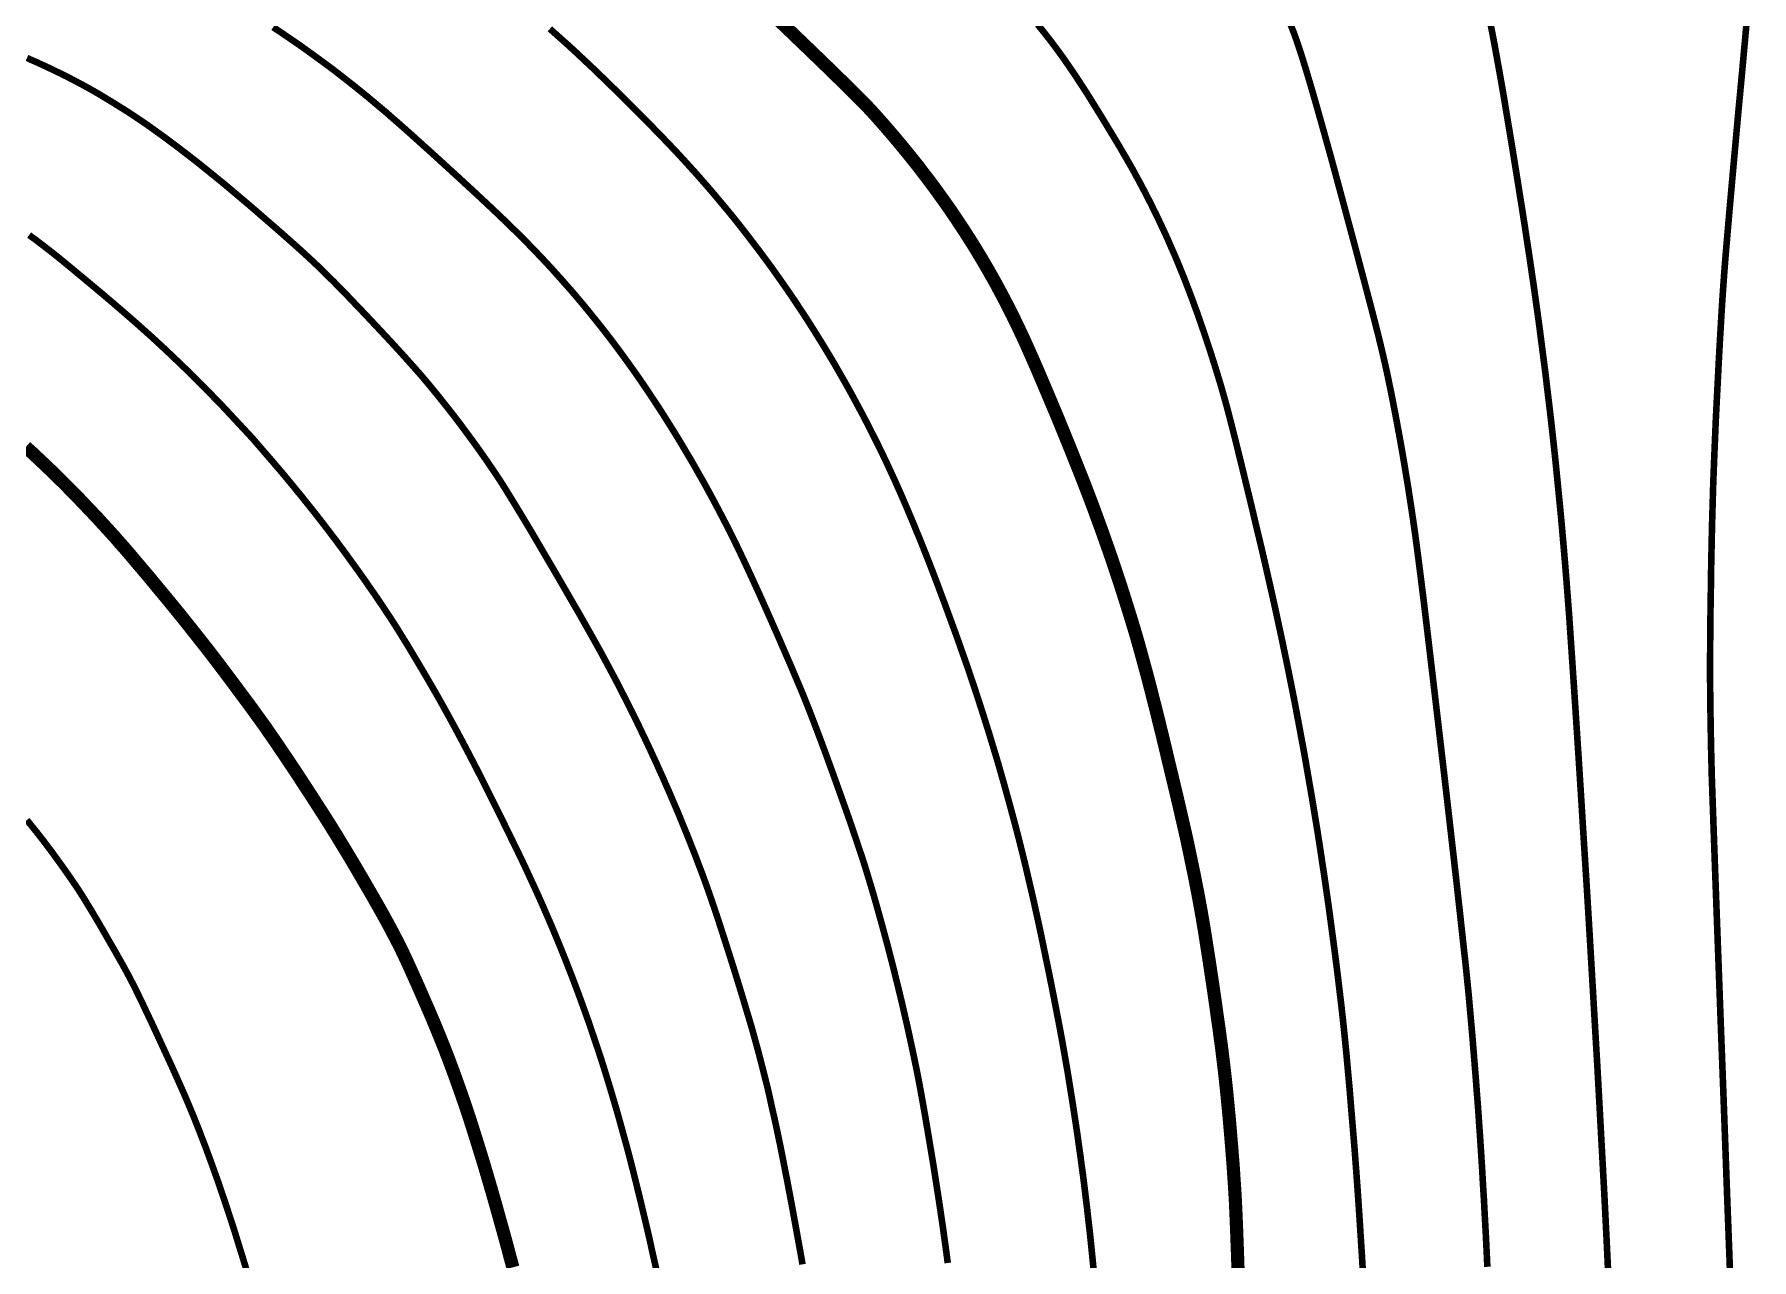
# Model space of a CAD drawing. Extents: x 36524600 to 36525730, y 2746759 to 2747713.
# Drawn here: x 36525165.9 to 36525185.44, y 2747555.33 to 2747569.28 of the extents above; entities that cross this region are included whole.
import ezdxf

# ---------------------------------------------------------------- set-up
doc = ezdxf.new("R2010")
doc.units = 0
doc.header["$LTSCALE"] = 1000
doc.header["$MEASUREMENT"] = 0
doc.layers.add('DGX', color=251, linetype='Continuous')

# ---------------------------------------------------------------- blocks, each defined once
blk = doc.blocks.new('dxt')
at = {"layer": 'DGX', "color": 253, "linetype": 'Continuous', "flags": 128}
for points, const_width in [([(36525185.399, 2747569.645), (36525185.365, 2747569.257), (36525185.326, 2747568.829), (36525185.286, 2747568.403), (36525185.251, 2747568.018), (36525185.22, 2747567.674), (36525185.193, 2747567.371), (36525185.17, 2747567.108), (36525185.151, 2747566.887), (36525185.136, 2747566.706), (36525185.125, 2747566.567), (36525185.116, 2747566.44), (36525185.106, 2747566.298), (36525185.096, 2747566.142), (36525185.086, 2747565.97), (36525185.075, 2747565.784), (36525185.064, 2747565.582), (36525185.053, 2747565.366), (36525185.041, 2747565.135), (36525185.029, 2747564.896), (36525185.019, 2747564.657), (36525185.009, 2747564.418), (36525185, 2747564.179), (36525184.993, 2747563.94), (36525184.986, 2747563.701), (36525184.981, 2747563.462), (36525184.976, 2747563.223), (36525184.973, 2747562.992), (36525184.969, 2747562.775), (36525184.967, 2747562.573), (36525184.965, 2747562.387), (36525184.964, 2747562.215), (36525184.964, 2747562.058), (36525184.964, 2747561.916), (36525184.965, 2747561.789), (36525184.966, 2747561.669), (36525184.968, 2747561.55), (36525184.97, 2747561.43), (36525184.972, 2747561.311), (36525184.974, 2747561.191), (36525184.977, 2747561.072), (36525184.98, 2747560.952), (36525184.983, 2747560.833), (36525184.99, 2747560.63), (36525185.003, 2747560.26), (36525185.022, 2747559.724), (36525185.048, 2747559.021), (36525185.08, 2747558.152), (36525185.119, 2747557.115), (36525185.163, 2747555.912), (36525185.215, 2747554.543)], 0.075), ([(36525182.464, 2747569.406), (36525182.496, 2747569.243), (36525182.527, 2747569.076), (36525182.558, 2747568.905), (36525182.589, 2747568.73), (36525182.62, 2747568.551), (36525182.65, 2747568.368), (36525182.681, 2747568.184), (36525182.711, 2747568.002), (36525182.74, 2747567.822), (36525182.769, 2747567.643), (36525182.797, 2747567.467), (36525182.825, 2747567.292), (36525182.852, 2747567.119), (36525182.878, 2747566.948), (36525182.904, 2747566.778), (36525182.929, 2747566.608), (36525182.954, 2747566.438), (36525182.978, 2747566.268), (36525183.002, 2747566.098), (36525183.025, 2747565.927), (36525183.047, 2747565.757), (36525183.069, 2747565.587), (36525183.091, 2747565.416), (36525183.111, 2747565.245), (36525183.132, 2747565.075), (36525183.152, 2747564.904), (36525183.171, 2747564.733), (36525183.19, 2747564.562), (36525183.208, 2747564.391), (36525183.225, 2747564.22), (36525183.242, 2747564.049), (36525183.259, 2747563.878), (36525183.275, 2747563.707), (36525183.29, 2747563.536), (36525183.305, 2747563.364), (36525183.319, 2747563.193), (36525183.333, 2747563.022), (36525183.346, 2747562.85), (36525183.361, 2747562.657), (36525183.377, 2747562.42), (36525183.396, 2747562.138), (36525183.418, 2747561.813), (36525183.442, 2747561.444), (36525183.469, 2747561.031), (36525183.498, 2747560.574), (36525183.529, 2747560.073), (36525183.562, 2747559.553), (36525183.593, 2747559.04), (36525183.623, 2747558.532), (36525183.652, 2747558.031), (36525183.681, 2747557.536), (36525183.708, 2747557.046), (36525183.734, 2747556.564), (36525183.76, 2747556.087), (36525183.784, 2747555.61), (36525183.807, 2747555.125)], 0.075), ([(36525180.193, 2747569.385), (36525180.228, 2747569.296), (36525180.266, 2747569.19), (36525180.312, 2747569.052), (36525180.365, 2747568.881), (36525180.426, 2747568.677), (36525180.494, 2747568.44), (36525180.57, 2747568.17), (36525180.654, 2747567.868), (36525180.745, 2747567.532), (36525180.835, 2747567.196), (36525180.917, 2747566.892), (36525180.989, 2747566.619), (36525181.053, 2747566.378), (36525181.108, 2747566.169), (36525181.154, 2747565.991), (36525181.191, 2747565.845), (36525181.219, 2747565.73), (36525181.243, 2747565.628), (36525181.268, 2747565.52), (36525181.293, 2747565.405), (36525181.318, 2747565.284), (36525181.344, 2747565.157), (36525181.37, 2747565.023), (36525181.397, 2747564.883), (36525181.424, 2747564.736), (36525181.451, 2747564.587), (36525181.477, 2747564.437), (36525181.502, 2747564.286), (36525181.527, 2747564.136), (36525181.55, 2747563.986), (36525181.573, 2747563.835), (36525181.595, 2747563.684), (36525181.616, 2747563.534), (36525181.639, 2747563.36), (36525181.667, 2747563.142), (36525181.7, 2747562.879), (36525181.737, 2747562.571), (36525181.779, 2747562.217), (36525181.826, 2747561.819), (36525181.878, 2747561.376), (36525181.935, 2747560.889), (36525181.991, 2747560.402), (36525182.041, 2747559.965), (36525182.085, 2747559.575), (36525182.123, 2747559.234), (36525182.155, 2747558.941), (36525182.182, 2747558.697), (36525182.202, 2747558.501), (36525182.217, 2747558.353), (36525182.228, 2747558.229), (36525182.239, 2747558.106), (36525182.25, 2747557.982), (36525182.261, 2747557.859), (36525182.271, 2747557.735), (36525182.281, 2747557.611), (36525182.291, 2747557.487), (36525182.301, 2747557.364), (36525182.31, 2747557.24), (36525182.32, 2747557.116), (36525182.329, 2747556.992), (36525182.337, 2747556.869), (36525182.346, 2747556.745), (36525182.354, 2747556.621), (36525182.362, 2747556.497), (36525182.37, 2747556.373), (36525182.377, 2747556.249), (36525182.384, 2747556.125), (36525182.392, 2747556.001), (36525182.398, 2747555.878), (36525182.405, 2747555.754), (36525182.412, 2747555.63), (36525182.418, 2747555.506), (36525182.424, 2747555.382), (36525182.43, 2747555.25)], 0.075), ([(36525177.315, 2747569.388), (36525177.385, 2747569.302), (36525177.454, 2747569.214), (36525177.523, 2747569.122), (36525177.593, 2747569.026), (36525177.663, 2747568.926), (36525177.733, 2747568.823), (36525177.804, 2747568.715), (36525177.876, 2747568.604), (36525177.947, 2747568.49), (36525178.017, 2747568.377), (36525178.081, 2747568.272), (36525178.139, 2747568.176), (36525178.193, 2747568.087), (36525178.241, 2747568.007), (36525178.283, 2747567.935), (36525178.321, 2747567.87), (36525178.353, 2747567.814), (36525178.383, 2747567.762), (36525178.412, 2747567.71), (36525178.44, 2747567.657), (36525178.469, 2747567.605), (36525178.497, 2747567.552), (36525178.525, 2747567.499), (36525178.552, 2747567.446), (36525178.58, 2747567.392), (36525178.607, 2747567.339), (36525178.633, 2747567.285), (36525178.66, 2747567.232), (36525178.686, 2747567.178), (36525178.711, 2747567.124), (36525178.737, 2747567.069), (36525178.762, 2747567.015), (36525178.787, 2747566.961), (36525178.811, 2747566.906), (36525178.835, 2747566.851), (36525178.859, 2747566.796), (36525178.883, 2747566.741), (36525178.906, 2747566.686), (36525178.929, 2747566.631), (36525178.951, 2747566.575), (36525178.974, 2747566.52), (36525178.996, 2747566.464), (36525179.017, 2747566.408), (36525179.039, 2747566.352), (36525179.06, 2747566.296), (36525179.081, 2747566.24), (36525179.101, 2747566.184), (36525179.122, 2747566.128), (36525179.142, 2747566.071), (36525179.162, 2747566.014), (36525179.181, 2747565.958), (36525179.201, 2747565.901), (36525179.22, 2747565.844), (36525179.239, 2747565.787), (36525179.258, 2747565.73), (36525179.277, 2747565.673), (36525179.295, 2747565.616), (36525179.313, 2747565.559), (36525179.331, 2747565.502), (36525179.349, 2747565.445), (36525179.366, 2747565.387), (36525179.384, 2747565.33), (36525179.401, 2747565.272), (36525179.417, 2747565.215), (36525179.434, 2747565.157), (36525179.452, 2747565.092), (36525179.474, 2747565.011), (36525179.499, 2747564.915), (36525179.528, 2747564.803), (36525179.56, 2747564.676), (36525179.595, 2747564.534), (36525179.634, 2747564.376), (36525179.676, 2747564.202), (36525179.719, 2747564.025), (36525179.76, 2747563.855), (36525179.798, 2747563.693), (36525179.835, 2747563.539), (36525179.87, 2747563.392), (36525179.902, 2747563.253), (36525179.932, 2747563.121), (36525179.96, 2747562.998), (36525179.987, 2747562.877), (36525180.014, 2747562.757), (36525180.04, 2747562.637), (36525180.066, 2747562.516), (36525180.092, 2747562.396), (36525180.117, 2747562.275), (36525180.142, 2747562.155), (36525180.167, 2747562.034), (36525180.191, 2747561.913), (36525180.215, 2747561.793), (36525180.239, 2747561.672), (36525180.262, 2747561.551), (36525180.285, 2747561.43), (36525180.307, 2747561.309), (36525180.33, 2747561.188), (36525180.352, 2747561.067), (36525180.373, 2747560.945), (36525180.394, 2747560.824), (36525180.415, 2747560.703), (36525180.436, 2747560.581), (36525180.456, 2747560.46), (36525180.476, 2747560.338), (36525180.496, 2747560.217), (36525180.515, 2747560.095), (36525180.534, 2747559.973), (36525180.552, 2747559.85), (36525180.571, 2747559.727), (36525180.589, 2747559.602), (36525180.607, 2747559.477), (36525180.625, 2747559.352), (36525180.642, 2747559.225), (36525180.659, 2747559.098), (36525180.676, 2747558.971), (36525180.693, 2747558.844), (36525180.709, 2747558.718), (36525180.725, 2747558.592), (36525180.74, 2747558.466), (36525180.755, 2747558.341), (36525180.77, 2747558.216), (36525180.784, 2747558.091), (36525180.798, 2747557.959), (36525180.813, 2747557.812), (36525180.829, 2747557.649), (36525180.845, 2747557.47), (36525180.863, 2747557.275), (36525180.88, 2747557.065), (36525180.899, 2747556.839), (36525180.919, 2747556.598), (36525180.938, 2747556.349), (36525180.956, 2747556.099), (36525180.973, 2747555.849), (36525180.989, 2747555.599), (36525181.005, 2747555.349), (36525181.019, 2747555.099)], 0.075), ([(36525174.287, 2747569.516), (36525174.514, 2747569.299), (36525174.716, 2747569.105), (36525174.894, 2747568.933), (36525175.047, 2747568.784), (36525175.176, 2747568.657), (36525175.282, 2747568.552), (36525175.363, 2747568.47), (36525175.419, 2747568.41), (36525175.464, 2747568.361), (36525175.508, 2747568.311), (36525175.552, 2747568.262), (36525175.595, 2747568.212), (36525175.638, 2747568.162), (36525175.681, 2747568.112), (36525175.724, 2747568.061), (36525175.766, 2747568.01), (36525175.808, 2747567.959), (36525175.85, 2747567.908), (36525175.891, 2747567.856), (36525175.932, 2747567.805), (36525175.973, 2747567.753), (36525176.013, 2747567.7), (36525176.053, 2747567.648), (36525176.093, 2747567.595), (36525176.133, 2747567.542), (36525176.172, 2747567.488), (36525176.21, 2747567.435), (36525176.249, 2747567.381), (36525176.287, 2747567.327), (36525176.325, 2747567.273), (36525176.362, 2747567.218), (36525176.399, 2747567.163), (36525176.435, 2747567.108), (36525176.472, 2747567.053), (36525176.507, 2747566.998), (36525176.543, 2747566.942), (36525176.578, 2747566.886), (36525176.613, 2747566.83), (36525176.647, 2747566.773), (36525176.681, 2747566.717), (36525176.714, 2747566.66), (36525176.748, 2747566.603), (36525176.78, 2747566.545), (36525176.813, 2747566.488), (36525176.845, 2747566.43), (36525176.876, 2747566.372), (36525176.907, 2747566.314), (36525176.938, 2747566.255), (36525176.969, 2747566.196), (36525176.998, 2747566.138), (36525177.028, 2747566.079), (36525177.057, 2747566.019), (36525177.086, 2747565.96), (36525177.114, 2747565.9), (36525177.142, 2747565.84), (36525177.17, 2747565.78), (36525177.198, 2747565.718), (36525177.228, 2747565.65), (36525177.26, 2747565.578), (36525177.294, 2747565.501), (36525177.329, 2747565.419), (36525177.366, 2747565.332), (36525177.405, 2747565.24), (36525177.446, 2747565.143), (36525177.488, 2747565.043), (36525177.531, 2747564.942), (36525177.573, 2747564.839), (36525177.616, 2747564.735), (36525177.659, 2747564.628), (36525177.702, 2747564.521), (36525177.746, 2747564.412), (36525177.79, 2747564.301), (36525177.834, 2747564.19), (36525177.877, 2747564.078), (36525177.92, 2747563.966), (36525177.962, 2747563.854), (36525178.003, 2747563.741), (36525178.044, 2747563.629), (36525178.084, 2747563.516), (36525178.124, 2747563.403), (36525178.163, 2747563.29), (36525178.201, 2747563.176), (36525178.239, 2747563.062), (36525178.276, 2747562.948), (36525178.312, 2747562.834), (36525178.348, 2747562.72), (36525178.383, 2747562.606), (36525178.418, 2747562.491), (36525178.453, 2747562.37), (36525178.49, 2747562.238), (36525178.529, 2747562.095), (36525178.571, 2747561.94), (36525178.614, 2747561.773), (36525178.659, 2747561.595), (36525178.706, 2747561.406), (36525178.755, 2747561.205), (36525178.802, 2747561.006), (36525178.846, 2747560.823), (36525178.886, 2747560.656), (36525178.922, 2747560.504), (36525178.953, 2747560.368), (36525178.981, 2747560.247), (36525179.005, 2747560.142), (36525179.024, 2747560.053), (36525179.041, 2747559.972), (36525179.058, 2747559.89), (36525179.075, 2747559.809), (36525179.092, 2747559.727), (36525179.108, 2747559.646), (36525179.124, 2747559.564), (36525179.14, 2747559.482), (36525179.155, 2747559.401), (36525179.171, 2747559.314), (36525179.188, 2747559.216), (36525179.206, 2747559.109), (36525179.225, 2747558.991), (36525179.245, 2747558.862), (36525179.267, 2747558.724), (36525179.289, 2747558.575), (36525179.313, 2747558.415), (36525179.336, 2747558.256), (36525179.357, 2747558.106), (36525179.377, 2747557.967), (36525179.394, 2747557.839), (36525179.41, 2747557.72), (36525179.423, 2747557.612), (36525179.435, 2747557.514), (36525179.445, 2747557.426), (36525179.454, 2747557.343), (36525179.463, 2747557.26), (36525179.471, 2747557.178), (36525179.479, 2747557.095), (36525179.487, 2747557.012), (36525179.495, 2747556.929), (36525179.502, 2747556.846), (36525179.509, 2747556.763), (36525179.516, 2747556.68), (36525179.523, 2747556.598), (36525179.529, 2747556.515), (36525179.536, 2747556.432), (36525179.542, 2747556.349), (36525179.547, 2747556.266), (36525179.553, 2747556.183), (36525179.558, 2747556.1), (36525179.564, 2747555.993), (36525179.571, 2747555.839), (36525179.579, 2747555.639), (36525179.588, 2747555.391), (36525179.598, 2747555.096)], 0.15), ([(36525171.766, 2747569.34), (36525171.869, 2747569.248), (36525171.971, 2747569.157), (36525172.072, 2747569.064), (36525172.172, 2747568.97), (36525172.272, 2747568.876), (36525172.371, 2747568.78), (36525172.47, 2747568.684), (36525172.565, 2747568.59), (36525172.657, 2747568.499), (36525172.744, 2747568.412), (36525172.827, 2747568.329), (36525172.905, 2747568.25), (36525172.979, 2747568.174), (36525173.048, 2747568.103), (36525173.113, 2747568.035), (36525173.176, 2747567.969), (36525173.238, 2747567.903), (36525173.299, 2747567.836), (36525173.36, 2747567.769), (36525173.421, 2747567.702), (36525173.481, 2747567.634), (36525173.541, 2747567.565), (36525173.6, 2747567.497), (36525173.659, 2747567.427), (36525173.717, 2747567.358), (36525173.775, 2747567.288), (36525173.833, 2747567.218), (36525173.89, 2747567.147), (36525173.946, 2747567.076), (36525174.002, 2747567.004), (36525174.057, 2747566.932), (36525174.112, 2747566.86), (36525174.167, 2747566.787), (36525174.221, 2747566.714), (36525174.275, 2747566.641), (36525174.328, 2747566.567), (36525174.38, 2747566.493), (36525174.432, 2747566.419), (36525174.484, 2747566.344), (36525174.535, 2747566.269), (36525174.585, 2747566.194), (36525174.635, 2747566.118), (36525174.685, 2747566.042), (36525174.734, 2747565.965), (36525174.782, 2747565.889), (36525174.83, 2747565.811), (36525174.878, 2747565.734), (36525174.925, 2747565.656), (36525174.972, 2747565.578), (36525175.018, 2747565.5), (36525175.063, 2747565.421), (36525175.108, 2747565.343), (36525175.153, 2747565.263), (36525175.197, 2747565.184), (36525175.24, 2747565.104), (36525175.283, 2747565.024), (36525175.326, 2747564.944), (36525175.368, 2747564.863), (36525175.409, 2747564.783), (36525175.45, 2747564.702), (36525175.491, 2747564.62), (36525175.531, 2747564.539), (36525175.57, 2747564.457), (36525175.609, 2747564.375), (36525175.647, 2747564.292), (36525175.685, 2747564.21), (36525175.722, 2747564.127), (36525175.759, 2747564.044), (36525175.795, 2747563.961), (36525175.831, 2747563.877), (36525175.866, 2747563.793), (36525175.901, 2747563.711), (36525175.933, 2747563.631), (36525175.965, 2747563.555), (36525175.995, 2747563.481), (36525176.023, 2747563.41), (36525176.05, 2747563.342), (36525176.076, 2747563.276), (36525176.1, 2747563.214), (36525176.125, 2747563.15), (36525176.152, 2747563.078), (36525176.182, 2747563), (36525176.213, 2747562.915), (36525176.248, 2747562.823), (36525176.284, 2747562.724), (36525176.323, 2747562.618), (36525176.364, 2747562.506), (36525176.406, 2747562.39), (36525176.447, 2747562.273), (36525176.488, 2747562.157), (36525176.529, 2747562.04), (36525176.568, 2747561.923), (36525176.607, 2747561.806), (36525176.646, 2747561.688), (36525176.684, 2747561.57), (36525176.721, 2747561.453), (36525176.758, 2747561.335), (36525176.794, 2747561.217), (36525176.83, 2747561.098), (36525176.865, 2747560.98), (36525176.899, 2747560.861), (36525176.933, 2747560.742), (36525176.966, 2747560.623), (36525176.999, 2747560.504), (36525177.031, 2747560.385), (36525177.063, 2747560.265), (36525177.094, 2747560.146), (36525177.124, 2747560.026), (36525177.154, 2747559.906), (36525177.183, 2747559.786), (36525177.211, 2747559.666), (36525177.24, 2747559.543), (36525177.269, 2747559.416), (36525177.298, 2747559.284), (36525177.328, 2747559.148), (36525177.358, 2747559.007), (36525177.388, 2747558.862), (36525177.419, 2747558.712), (36525177.451, 2747558.558), (36525177.482, 2747558.404), (36525177.511, 2747558.254), (36525177.539, 2747558.11), (36525177.566, 2747557.97), (36525177.591, 2747557.835), (36525177.614, 2747557.705), (36525177.636, 2747557.579), (36525177.657, 2747557.458), (36525177.676, 2747557.34), (36525177.695, 2747557.222), (36525177.714, 2747557.103), (36525177.732, 2747556.985), (36525177.75, 2747556.866), (36525177.768, 2747556.747), (36525177.784, 2747556.629), (36525177.801, 2747556.51), (36525177.817, 2747556.391), (36525177.833, 2747556.272), (36525177.848, 2747556.153), (36525177.862, 2747556.034), (36525177.877, 2747555.915), (36525177.89, 2747555.796), (36525177.904, 2747555.677), (36525177.917, 2747555.558), (36525177.929, 2747555.438), (36525177.941, 2747555.319), (36525177.953, 2747555.2)], 0.075), ([(36525165.804, 2747564.58), (36525165.858, 2747564.532), (36525165.911, 2747564.483), (36525165.963, 2747564.433), (36525166.016, 2747564.384), (36525166.068, 2747564.334), (36525166.12, 2747564.284), (36525166.172, 2747564.233), (36525166.223, 2747564.183), (36525166.274, 2747564.132), (36525166.325, 2747564.08), (36525166.375, 2747564.029), (36525166.425, 2747563.977), (36525166.475, 2747563.924), (36525166.525, 2747563.872), (36525166.575, 2747563.819), (36525166.624, 2747563.767), (36525166.673, 2747563.713), (36525166.722, 2747563.66), (36525166.77, 2747563.607), (36525166.819, 2747563.553), (36525166.869, 2747563.495), (36525166.926, 2747563.431), (36525166.988, 2747563.359), (36525167.055, 2747563.279), (36525167.128, 2747563.193), (36525167.207, 2747563.1), (36525167.29, 2747562.999), (36525167.38, 2747562.891), (36525167.471, 2747562.78), (36525167.559, 2747562.672), (36525167.644, 2747562.566), (36525167.727, 2747562.461), (36525167.808, 2747562.359), (36525167.886, 2747562.259), (36525167.961, 2747562.161), (36525168.034, 2747562.065), (36525168.103, 2747561.973), (36525168.169, 2747561.885), (36525168.231, 2747561.801), (36525168.29, 2747561.722), (36525168.345, 2747561.648), (36525168.396, 2747561.578), (36525168.443, 2747561.513), (36525168.487, 2747561.452), (36525168.532, 2747561.39), (36525168.58, 2747561.319), (36525168.634, 2747561.242), (36525168.692, 2747561.156), (36525168.755, 2747561.063), (36525168.823, 2747560.961), (36525168.895, 2747560.853), (36525168.971, 2747560.736), (36525169.049, 2747560.617), (36525169.124, 2747560.5), (36525169.197, 2747560.387), (36525169.267, 2747560.276), (36525169.334, 2747560.168), (36525169.398, 2747560.062), (36525169.46, 2747559.96), (36525169.52, 2747559.86), (36525169.576, 2747559.765), (36525169.628, 2747559.676), (36525169.675, 2747559.595), (36525169.719, 2747559.52), (36525169.758, 2747559.452), (36525169.793, 2747559.39), (36525169.824, 2747559.336), (36525169.851, 2747559.288), (36525169.876, 2747559.243), (36525169.9, 2747559.199), (36525169.925, 2747559.154), (36525169.949, 2747559.109), (36525169.973, 2747559.064), (36525169.996, 2747559.019), (36525170.02, 2747558.974), (36525170.043, 2747558.929), (36525170.069, 2747558.878), (36525170.099, 2747558.815), (36525170.134, 2747558.74), (36525170.174, 2747558.653), (36525170.218, 2747558.555), (36525170.268, 2747558.444), (36525170.321, 2747558.322), (36525170.38, 2747558.188), (36525170.44, 2747558.048), (36525170.498, 2747557.907), (36525170.555, 2747557.766), (36525170.611, 2747557.623), (36525170.664, 2747557.481), (36525170.716, 2747557.337), (36525170.767, 2747557.193), (36525170.816, 2747557.049), (36525170.864, 2747556.903), (36525170.911, 2747556.755), (36525170.958, 2747556.604), (36525171.005, 2747556.452), (36525171.051, 2747556.297), (36525171.097, 2747556.14), (36525171.143, 2747555.98), (36525171.188, 2747555.819), (36525171.232, 2747555.661), (36525171.273, 2747555.513), (36525171.31, 2747555.373), (36525171.345, 2747555.244)], 0.15), ([(36525168.618, 2747569.358), (36525168.697, 2747569.306), (36525168.775, 2747569.253), (36525168.854, 2747569.199), (36525168.932, 2747569.145), (36525169.009, 2747569.09), (36525169.086, 2747569.034), (36525169.163, 2747568.978), (36525169.239, 2747568.922), (36525169.315, 2747568.865), (36525169.39, 2747568.807), (36525169.465, 2747568.748), (36525169.539, 2747568.69), (36525169.613, 2747568.63), (36525169.687, 2747568.57), (36525169.76, 2747568.509), (36525169.832, 2747568.448), (36525169.905, 2747568.387), (36525169.979, 2747568.322), (36525170.058, 2747568.253), (36525170.142, 2747568.179), (36525170.23, 2747568.1), (36525170.323, 2747568.016), (36525170.421, 2747567.928), (36525170.524, 2747567.834), (36525170.631, 2747567.736), (36525170.738, 2747567.638), (36525170.838, 2747567.546), (36525170.933, 2747567.458), (36525171.021, 2747567.376), (36525171.103, 2747567.299), (36525171.179, 2747567.227), (36525171.249, 2747567.16), (36525171.312, 2747567.099), (36525171.372, 2747567.04), (36525171.432, 2747566.981), (36525171.492, 2747566.921), (36525171.55, 2747566.861), (36525171.609, 2747566.8), (36525171.667, 2747566.739), (36525171.725, 2747566.677), (36525171.782, 2747566.616), (36525171.838, 2747566.553), (36525171.895, 2747566.49), (36525171.95, 2747566.427), (36525172.006, 2747566.364), (36525172.061, 2747566.3), (36525172.115, 2747566.236), (36525172.169, 2747566.171), (36525172.222, 2747566.106), (36525172.275, 2747566.04), (36525172.328, 2747565.974), (36525172.38, 2747565.908), (36525172.432, 2747565.841), (36525172.483, 2747565.774), (36525172.533, 2747565.707), (36525172.583, 2747565.639), (36525172.633, 2747565.571), (36525172.682, 2747565.502), (36525172.731, 2747565.434), (36525172.779, 2747565.365), (36525172.827, 2747565.295), (36525172.874, 2747565.225), (36525172.921, 2747565.155), (36525172.967, 2747565.085), (36525173.014, 2747565.014), (36525173.059, 2747564.943), (36525173.104, 2747564.872), (36525173.149, 2747564.8), (36525173.194, 2747564.728), (36525173.238, 2747564.656), (36525173.281, 2747564.584), (36525173.324, 2747564.511), (36525173.367, 2747564.439), (36525173.409, 2747564.366), (36525173.451, 2747564.292), (36525173.493, 2747564.219), (36525173.534, 2747564.145), (36525173.575, 2747564.071), (36525173.615, 2747563.997), (36525173.655, 2747563.922), (36525173.694, 2747563.848), (36525173.733, 2747563.773), (36525173.772, 2747563.698), (36525173.81, 2747563.622), (36525173.848, 2747563.547), (36525173.885, 2747563.471), (36525173.922, 2747563.395), (36525173.958, 2747563.319), (36525173.994, 2747563.243), (36525174.03, 2747563.165), (36525174.067, 2747563.085), (36525174.105, 2747563.002), (36525174.144, 2747562.917), (36525174.183, 2747562.83), (36525174.223, 2747562.74), (36525174.264, 2747562.648), (36525174.306, 2747562.553), (36525174.348, 2747562.458), (36525174.389, 2747562.364), (36525174.429, 2747562.271), (36525174.469, 2747562.179), (36525174.508, 2747562.089), (36525174.546, 2747561.999), (36525174.583, 2747561.911), (36525174.62, 2747561.824), (36525174.658, 2747561.732), (36525174.699, 2747561.629), (36525174.744, 2747561.514), (36525174.792, 2747561.388), (36525174.844, 2747561.251), (36525174.899, 2747561.103), (36525174.957, 2747560.943), (36525175.019, 2747560.772), (36525175.08, 2747560.601), (36525175.137, 2747560.441), (36525175.189, 2747560.292), (36525175.236, 2747560.153), (36525175.279, 2747560.025), (36525175.318, 2747559.909), (36525175.352, 2747559.803), (36525175.381, 2747559.707), (36525175.408, 2747559.618), (36525175.435, 2747559.528), (36525175.461, 2747559.438), (36525175.487, 2747559.347), (36525175.512, 2747559.257), (36525175.537, 2747559.167), (36525175.562, 2747559.076), (36525175.586, 2747558.986), (36525175.611, 2747558.895), (36525175.634, 2747558.804), (36525175.658, 2747558.713), (36525175.681, 2747558.622), (36525175.703, 2747558.531), (36525175.726, 2747558.44), (36525175.748, 2747558.349), (36525175.77, 2747558.258), (36525175.791, 2747558.166), (36525175.812, 2747558.075), (36525175.833, 2747557.984), (36525175.853, 2747557.892), (36525175.873, 2747557.8), (36525175.893, 2747557.709), (36525175.912, 2747557.617), (36525175.931, 2747557.525), (36525175.951, 2747557.427), (36525175.972, 2747557.317), (36525175.994, 2747557.196), (36525176.018, 2747557.063), (36525176.043, 2747556.918), (36525176.07, 2747556.761), (36525176.098, 2747556.593), (36525176.128, 2747556.413), (36525176.157, 2747556.226), (36525176.186, 2747556.04), (36525176.214, 2747555.854), (36525176.241, 2747555.667), (36525176.267, 2747555.481), (36525176.292, 2747555.294)], 0.075), ([(36525168.31, 2747555.23), (36525168.287, 2747555.306), (36525168.266, 2747555.375), (36525168.246, 2747555.438), (36525168.228, 2747555.496), (36525168.212, 2747555.548), (36525168.198, 2747555.594), (36525168.186, 2747555.634), (36525168.175, 2747555.669), (36525168.164, 2747555.702), (36525168.152, 2747555.739), (36525168.139, 2747555.78), (36525168.124, 2747555.825), (36525168.108, 2747555.873), (36525168.091, 2747555.926), (36525168.072, 2747555.982), (36525168.052, 2747556.042), (36525168.031, 2747556.103), (36525168.01, 2747556.165), (36525167.989, 2747556.227), (36525167.967, 2747556.288), (36525167.945, 2747556.35), (36525167.923, 2747556.411), (36525167.901, 2747556.472), (36525167.878, 2747556.533), (36525167.856, 2747556.594), (36525167.833, 2747556.655), (36525167.809, 2747556.716), (36525167.786, 2747556.777), (36525167.762, 2747556.838), (36525167.738, 2747556.898), (36525167.714, 2747556.959), (36525167.689, 2747557.019), (36525167.662, 2747557.084), (36525167.631, 2747557.158), (36525167.595, 2747557.241), (36525167.554, 2747557.333), (36525167.509, 2747557.434), (36525167.459, 2747557.545), (36525167.404, 2747557.664), (36525167.345, 2747557.792), (36525167.286, 2747557.92), (36525167.232, 2747558.036), (36525167.182, 2747558.141), (36525167.138, 2747558.235), (36525167.098, 2747558.318), (36525167.063, 2747558.389), (36525167.034, 2747558.449), (36525167.008, 2747558.498), (36525166.984, 2747558.544), (36525166.957, 2747558.596), (36525166.926, 2747558.652), (36525166.892, 2747558.714), (36525166.854, 2747558.78), (36525166.814, 2747558.852), (36525166.769, 2747558.929), (36525166.722, 2747559.011), (36525166.675, 2747559.093), (36525166.63, 2747559.17), (36525166.588, 2747559.241), (36525166.549, 2747559.307), (36525166.512, 2747559.367), (36525166.479, 2747559.422), (36525166.448, 2747559.471), (36525166.42, 2747559.515), (36525166.392, 2747559.559), (36525166.359, 2747559.607), (36525166.323, 2747559.66), (36525166.283, 2747559.718), (36525166.239, 2747559.78), (36525166.191, 2747559.847), (36525166.139, 2747559.919), (36525166.083, 2747559.996), (36525166.015, 2747560.086), (36525165.927, 2747560.199), (36525165.817, 2747560.335)], 0.075), ([(36525172.98, 2747555.202), (36525172.956, 2747555.312), (36525172.931, 2747555.422), (36525172.907, 2747555.533), (36525172.882, 2747555.643), (36525172.856, 2747555.753), (36525172.83, 2747555.862), (36525172.804, 2747555.972), (36525172.777, 2747556.082), (36525172.75, 2747556.192), (36525172.723, 2747556.301), (36525172.695, 2747556.41), (36525172.667, 2747556.52), (36525172.638, 2747556.629), (36525172.608, 2747556.737), (36525172.578, 2747556.846), (36525172.548, 2747556.955), (36525172.517, 2747557.063), (36525172.485, 2747557.171), (36525172.453, 2747557.279), (36525172.42, 2747557.387), (36525172.387, 2747557.494), (36525172.353, 2747557.602), (36525172.318, 2747557.709), (36525172.282, 2747557.816), (36525172.246, 2747557.922), (36525172.21, 2747558.029), (36525172.172, 2747558.135), (36525172.134, 2747558.241), (36525172.095, 2747558.347), (36525172.056, 2747558.452), (36525172.016, 2747558.557), (36525171.975, 2747558.662), (36525171.934, 2747558.767), (36525171.892, 2747558.871), (36525171.849, 2747558.976), (36525171.806, 2747559.08), (36525171.762, 2747559.183), (36525171.717, 2747559.287), (36525171.672, 2747559.39), (36525171.626, 2747559.493), (36525171.579, 2747559.595), (36525171.532, 2747559.697), (36525171.483, 2747559.803), (36525171.429, 2747559.917), (36525171.37, 2747560.038), (36525171.307, 2747560.167), (36525171.24, 2747560.304), (36525171.169, 2747560.448), (36525171.093, 2747560.6), (36525171.013, 2747560.759), (36525170.932, 2747560.92), (36525170.851, 2747561.076), (36525170.772, 2747561.226), (36525170.694, 2747561.372), (36525170.617, 2747561.513), (36525170.542, 2747561.649), (36525170.468, 2747561.78), (36525170.395, 2747561.906), (36525170.325, 2747562.026), (36525170.259, 2747562.137), (36525170.197, 2747562.241), (36525170.139, 2747562.337), (36525170.085, 2747562.424), (36525170.036, 2747562.504), (36525169.99, 2747562.576), (36525169.949, 2747562.64), (36525169.909, 2747562.699), (36525169.87, 2747562.759), (36525169.83, 2747562.818), (36525169.79, 2747562.878), (36525169.749, 2747562.937), (36525169.708, 2747562.995), (36525169.668, 2747563.054), (36525169.626, 2747563.113), (36525169.585, 2747563.171), (36525169.543, 2747563.229), (36525169.501, 2747563.287), (36525169.459, 2747563.345), (36525169.417, 2747563.403), (36525169.374, 2747563.46), (36525169.332, 2747563.518), (36525169.288, 2747563.575), (36525169.245, 2747563.632), (36525169.202, 2747563.689), (36525169.158, 2747563.745), (36525169.114, 2747563.802), (36525169.07, 2747563.858), (36525169.025, 2747563.914), (36525168.98, 2747563.97), (36525168.936, 2747564.026), (36525168.89, 2747564.081), (36525168.845, 2747564.137), (36525168.799, 2747564.192), (36525168.754, 2747564.247), (36525168.708, 2747564.302), (36525168.661, 2747564.356), (36525168.615, 2747564.411), (36525168.568, 2747564.465), (36525168.524, 2747564.516), (36525168.486, 2747564.56), (36525168.454, 2747564.597), (36525168.427, 2747564.628), (36525168.407, 2747564.652), (36525168.392, 2747564.669), (36525168.383, 2747564.68), (36525168.379, 2747564.683), (36525168.376, 2747564.687), (36525168.366, 2747564.697), (36525168.351, 2747564.714), (36525168.329, 2747564.737), (36525168.302, 2747564.767), (36525168.268, 2747564.803), (36525168.228, 2747564.846), (36525168.182, 2747564.896), (36525168.133, 2747564.948), (36525168.084, 2747565.001), (36525168.035, 2747565.053), (36525167.985, 2747565.105), (36525167.935, 2747565.156), (36525167.885, 2747565.208), (36525167.835, 2747565.259), (36525167.784, 2747565.31), (36525167.733, 2747565.361), (36525167.682, 2747565.411), (36525167.631, 2747565.461), (36525167.579, 2747565.511), (36525167.527, 2747565.561), (36525167.475, 2747565.611), (36525167.423, 2747565.66), (36525167.371, 2747565.709), (36525167.318, 2747565.758), (36525167.265, 2747565.807), (36525167.212, 2747565.855), (36525167.159, 2747565.903), (36525167.105, 2747565.951), (36525167.051, 2747565.999), (36525166.997, 2747566.046), (36525166.943, 2747566.093), (36525166.889, 2747566.14), (36525166.834, 2747566.187), (36525166.78, 2747566.234), (36525166.725, 2747566.28), (36525166.67, 2747566.327), (36525166.615, 2747566.373), (36525166.56, 2747566.419), (36525166.505, 2747566.465), (36525166.451, 2747566.51), (36525166.401, 2747566.551), (36525166.355, 2747566.59), (36525166.311, 2747566.626), (36525166.271, 2747566.659), (36525166.235, 2747566.689), (36525166.202, 2747566.716), (36525166.172, 2747566.74), (36525166.144, 2747566.762), (36525166.116, 2747566.785), (36525166.088, 2747566.807), (36525166.059, 2747566.829), (36525166.031, 2747566.851), (36525166.003, 2747566.873), (36525165.974, 2747566.895), (36525165.945, 2747566.917), (36525165.915, 2747566.94), (36525165.88, 2747566.965), (36525165.842, 2747566.993)], 0.075), ([(36525165.818, 2747569.009), (36525165.87, 2747568.985), (36525165.916, 2747568.965), (36525165.955, 2747568.947), (36525165.991, 2747568.931), (36525166.026, 2747568.915), (36525166.062, 2747568.898), (36525166.097, 2747568.881), (36525166.132, 2747568.864), (36525166.168, 2747568.847), (36525166.203, 2747568.83), (36525166.238, 2747568.812), (36525166.273, 2747568.795), (36525166.308, 2747568.777), (36525166.343, 2747568.759), (36525166.377, 2747568.741), (36525166.412, 2747568.722), (36525166.447, 2747568.704), (36525166.481, 2747568.685), (36525166.516, 2747568.666), (36525166.552, 2747568.646), (36525166.592, 2747568.623), (36525166.637, 2747568.597), (36525166.685, 2747568.568), (36525166.737, 2747568.536), (36525166.794, 2747568.502), (36525166.854, 2747568.464), (36525166.919, 2747568.424), (36525166.987, 2747568.381), (36525167.058, 2747568.333), (36525167.133, 2747568.283), (36525167.212, 2747568.228), (36525167.293, 2747568.17), (36525167.379, 2747568.108), (36525167.467, 2747568.042), (36525167.559, 2747567.973), (36525167.654, 2747567.9), (36525167.753, 2747567.823), (36525167.854, 2747567.742), (36525167.959, 2747567.657), (36525168.067, 2747567.569), (36525168.177, 2747567.476), (36525168.291, 2747567.38), (36525168.408, 2747567.28), (36525168.523, 2747567.18), (36525168.63, 2747567.087), (36525168.73, 2747567), (36525168.821, 2747566.919), (36525168.905, 2747566.844), (36525168.981, 2747566.775), (36525169.049, 2747566.712), (36525169.11, 2747566.655), (36525169.17, 2747566.597), (36525169.236, 2747566.532), (36525169.309, 2747566.46), (36525169.388, 2747566.379), (36525169.473, 2747566.292), (36525169.564, 2747566.196), (36525169.662, 2747566.094), (36525169.766, 2747565.983), (36525169.869, 2747565.873), (36525169.966, 2747565.769), (36525170.055, 2747565.672), (36525170.137, 2747565.581), (36525170.212, 2747565.497), (36525170.28, 2747565.42), (36525170.34, 2747565.35), (36525170.394, 2747565.286), (36525170.443, 2747565.226), (36525170.493, 2747565.165), (36525170.541, 2747565.104), (36525170.59, 2747565.043), (36525170.638, 2747564.982), (36525170.686, 2747564.92), (36525170.733, 2747564.858), (36525170.78, 2747564.795), (36525170.827, 2747564.732), (36525170.873, 2747564.669), (36525170.919, 2747564.606), (36525170.964, 2747564.543), (36525171.009, 2747564.479), (36525171.054, 2747564.415), (36525171.098, 2747564.35), (36525171.142, 2747564.286), (36525171.19, 2747564.213), (36525171.245, 2747564.127), (36525171.308, 2747564.025), (36525171.379, 2747563.909), (36525171.458, 2747563.779), (36525171.545, 2747563.634), (36525171.639, 2747563.474), (36525171.741, 2747563.3), (36525171.844, 2747563.124), (36525171.938, 2747562.962), (36525172.024, 2747562.813), (36525172.103, 2747562.677), (36525172.173, 2747562.553), (36525172.235, 2747562.443), (36525172.29, 2747562.345), (36525172.337, 2747562.261), (36525172.379, 2747562.183), (36525172.421, 2747562.105), (36525172.463, 2747562.026), (36525172.505, 2747561.948), (36525172.546, 2747561.869), (36525172.586, 2747561.79), (36525172.627, 2747561.711), (36525172.667, 2747561.632), (36525172.706, 2747561.552), (36525172.746, 2747561.472), (36525172.785, 2747561.392), (36525172.823, 2747561.312), (36525172.861, 2747561.232), (36525172.899, 2747561.152), (36525172.936, 2747561.071), (36525172.974, 2747560.99), (36525173.01, 2747560.909), (36525173.047, 2747560.828), (36525173.082, 2747560.747), (36525173.118, 2747560.666), (36525173.153, 2747560.584), (36525173.188, 2747560.502), (36525173.223, 2747560.421), (36525173.257, 2747560.338), (36525173.29, 2747560.256), (36525173.324, 2747560.174), (36525173.357, 2747560.091), (36525173.389, 2747560.009), (36525173.422, 2747559.926), (36525173.453, 2747559.843), (36525173.485, 2747559.76), (36525173.516, 2747559.677), (36525173.548, 2747559.588), (36525173.583, 2747559.488), (36525173.621, 2747559.378), (36525173.662, 2747559.257), (36525173.705, 2747559.125), (36525173.751, 2747558.983), (36525173.8, 2747558.829), (36525173.852, 2747558.665), (36525173.903, 2747558.5), (36525173.95, 2747558.347), (36525173.993, 2747558.203), (36525174.033, 2747558.07), (36525174.069, 2747557.947), (36525174.1, 2747557.835), (36525174.128, 2747557.733), (36525174.152, 2747557.642), (36525174.173, 2747557.561), (36525174.191, 2747557.491), (36525174.206, 2747557.432), (36525174.218, 2747557.383), (36525174.228, 2747557.345), (36525174.235, 2747557.318), (36525174.239, 2747557.301), (36525174.241, 2747557.295), (36525174.242, 2747557.289), (36525174.246, 2747557.272), (36525174.252, 2747557.244), (36525174.261, 2747557.206), (36525174.272, 2747557.156), (36525174.285, 2747557.096), (36525174.301, 2747557.025), (36525174.32, 2747556.943), (36525174.34, 2747556.851), (36525174.362, 2747556.747), (36525174.386, 2747556.632), (36525174.411, 2747556.506), (36525174.438, 2747556.37), (36525174.467, 2747556.222), (36525174.497, 2747556.063), (36525174.529, 2747555.893), (36525174.56, 2747555.723), (36525174.589, 2747555.563), (36525174.616, 2747555.415), (36525174.64, 2747555.278)], 0.075)]:
    blk.add_lwpolyline(points, dxfattribs=dict(at, const_width=const_width))

msp = doc.modelspace()

# ---------------------------------------------------------------- block references
msp.add_blockref('dxt', (0, 0))

doc.saveas('drawing.dxf')
